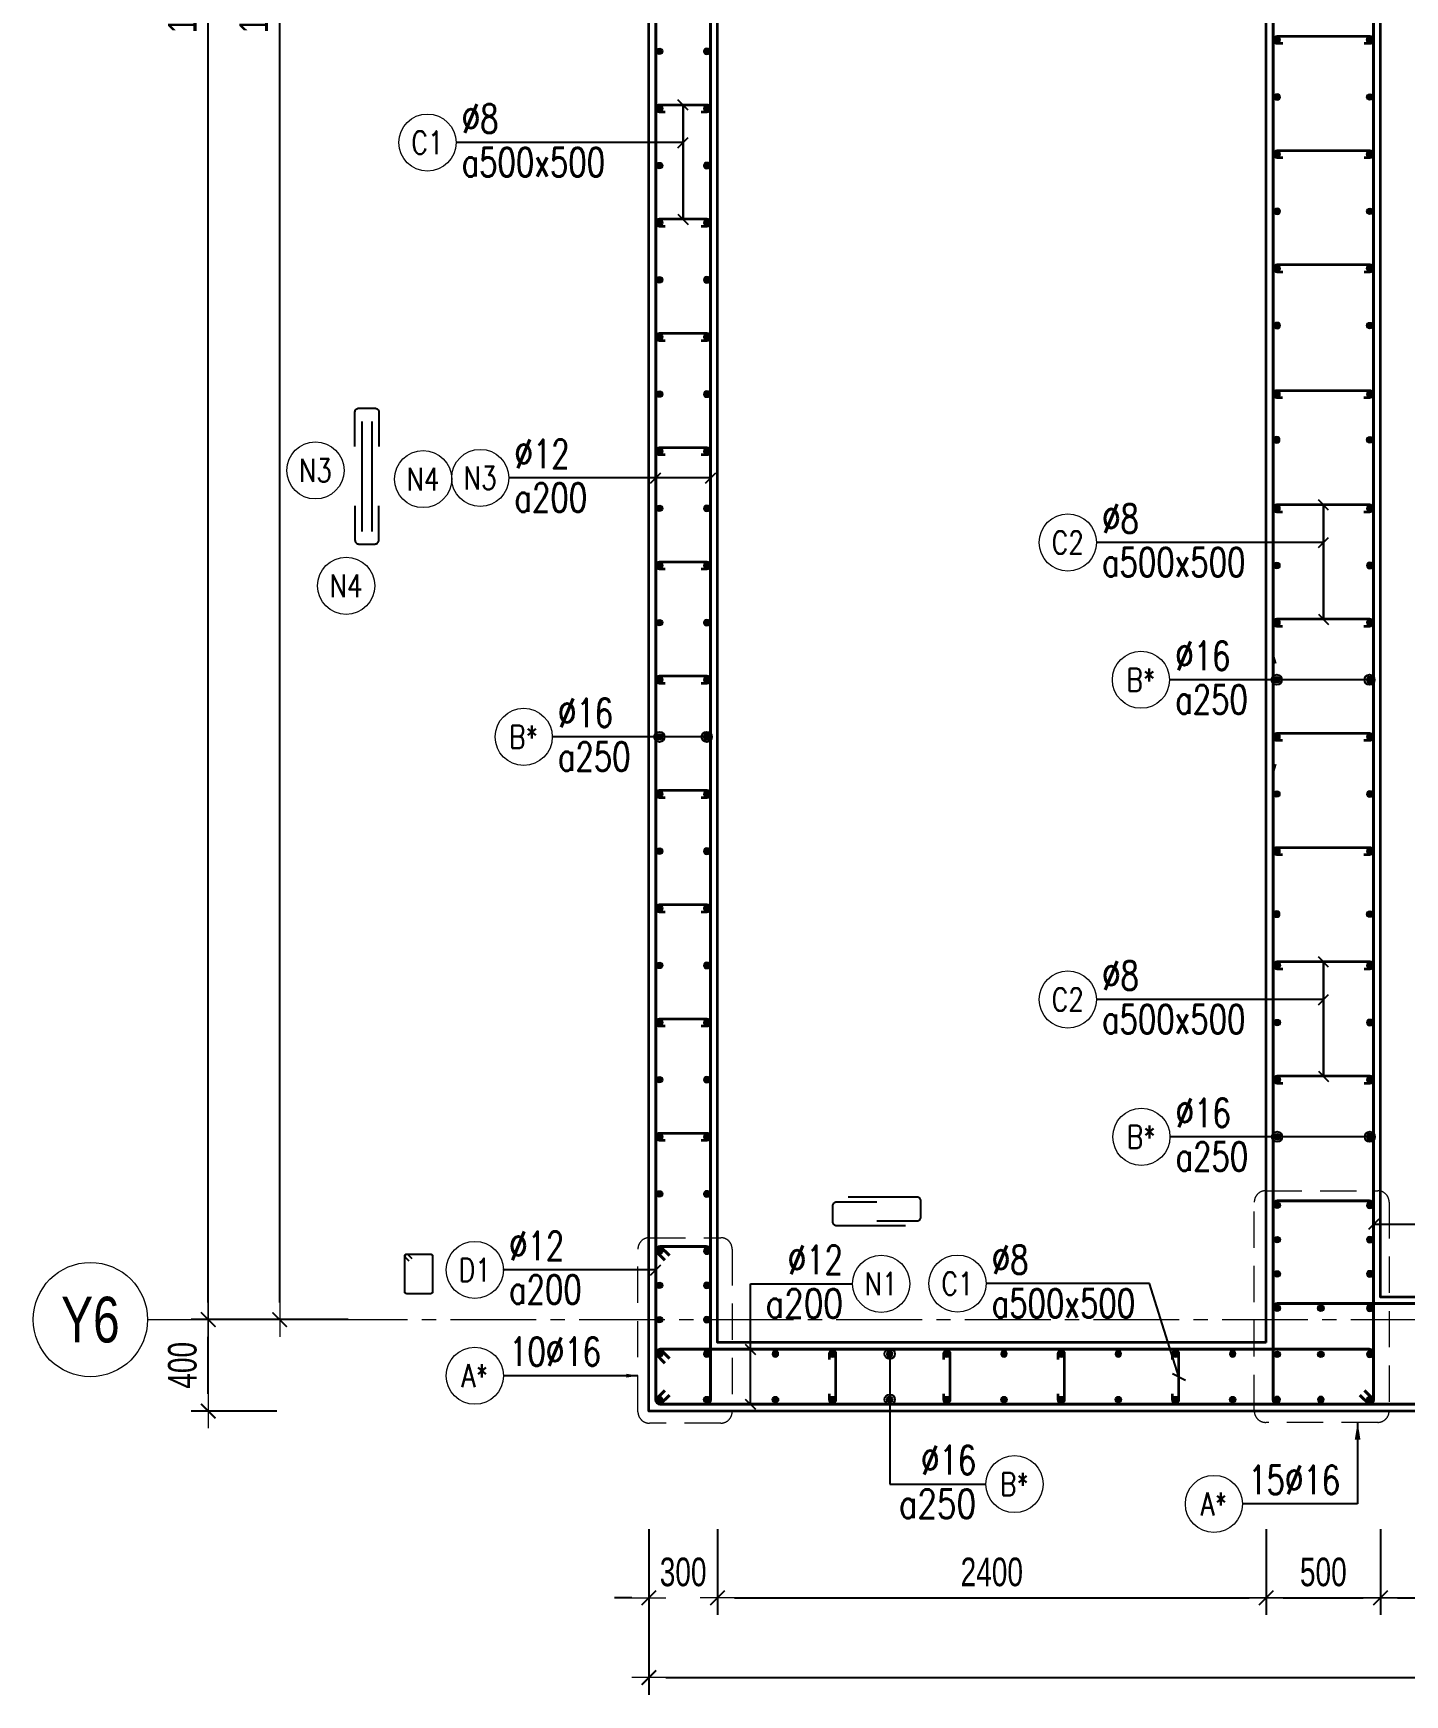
# Model space of a CAD drawing. Header units: millimetres. Extents: x 931337 to 1117500, y 19732 to 157199.
# Drawn here: x 989428 to 995426, y 134820 to 142091 of the extents above; entities that cross this region are included whole.
import ezdxf
from ezdxf.enums import TextEntityAlignment as Align

# ---------------------------------------------------------------- set-up
doc = ezdxf.new("R2010")
doc.units = ezdxf.units.MM
doc.header["$MEASUREMENT"] = 0
for name, pattern in [('HIDDEN', [9.525, 6.35, -3.175]), ('HIDDEN2', [4.7625, 3.175, -1.5875]), ('OF_Grid_1$0$CENTER2', [1.125, 0.75, -0.125, 0.125, -0.125])]:
    doc.linetypes.add(name, pattern=pattern)
doc.layers.get('0').update_dxf_attribs({"lineweight": 20})
doc.layers.get('Defpoints').update_dxf_attribs({"color": 151, "lineweight": 9})
for name, color, linetype in [('Hidden', 9, 'HIDDEN'), ('Leader', 6, 'Continuous'), ('Ligature', 1, 'Continuous')]:
    doc.layers.add(name, color=color, linetype=linetype)
for name, color, linetype, lineweight in [('KC-LEADER', 153, 'Continuous', 18), ('KC-THEP', 6, 'Continuous', 40), ('NDC_S_DIM', 1, 'Continuous', 15), ('NDC_S_HIDDEN', 8, 'HIDDEN2', 13), ('NDC_S_LEADER', 1, 'Continuous', 15), ('NDC_S_REBAR', 4, 'Continuous', 35), ('NDC_S_STIRRUP', 4, 'Continuous', 40), ('NDC_S_VN TEXT', 7, 'Continuous', 20), ('NDC_S_WALL', 6, 'Continuous', 35), ('OF_Grid_1$0$NDC_S_AXIS', 5, 'OF_Grid_1$0$CENTER2', 13), ('OF_Grid_1$0$NDC_S_SYMBOL', 1, 'Continuous', 15), ('OF_Grid_1$0$NDC_S_TEXT SYMBOL', 7, 'Continuous', 20)]:
    doc.layers.add(name, color=color, linetype=linetype, lineweight=lineweight)
doc.styles.add('NDC_ARIAL', font='arial.ttf', dxfattribs={"width": 0.85})
doc.styles.add('NDC_DIM', font='', dxfattribs={"width": 0.75})
doc.styles.add('NDC_EN TXT', font='romans.shx', dxfattribs={"width": 0.8})
doc.styles.add('OF_Grid_1$0$NDC_ANNO', font='', dxfattribs={"width": 0.8})
doc.styles.get('NDC_DIM').set_extended_font_data('Dotum')
doc.styles.get('OF_Grid_1$0$NDC_ANNO').set_extended_font_data('Dotum')
doc.dimstyles.new('NDC_1-50', dxfattribs={"dimscale": 50, "dimtxt": 2.5, "dimasz": 1, "dimexe": 1.5, "dimexo": 0, "dimgap": 0.8, "dimtad": 1, "dimdec": 0, "dimdsep": 46, "dimtxsty": 'NDC_ARIAL', "dimblk": 'DIMMARK', "dimcen": 49999.938995, "dimdle": 1.5, "dimclrd": 1, "dimclre": 1, "dimclrt": 3, "dimadec": 0, "dimazin": 0, "dimtfac": 1, "dimtdec": 0, "dimtix": 1, "dimtmove": 2, "dimatfit": 3, "dimfxl": 1, "dimarcsym": 0})
doc.dimstyles.new('NDC_dim_30', dxfattribs={"dimscale": 30, "dimtxt": 2.5, "dimasz": 1.5, "dimexe": 1.5, "dimexo": 2.5, "dimgap": 1, "dimtad": 1, "dimdec": 0, "dimzin": 0, "dimdsep": 46, "dimtxsty": 'NDC_DIM', "dimblk": 'DIMMARK', "dimcen": 0.09, "dimdle": 1.2, "dimclrd": 1, "dimclre": 1, "dimclrt": 3, "dimadec": 0, "dimazin": 0, "dimtfac": 1, "dimtdec": 0, "dimtix": 1, "dimtofl": 0, "dimtmove": 0, "dimatfit": 3, "dimfxl": 6, "dimfxlon": 1, "dimtolj": 1, "dimtzin": 0, "dimarcsym": 0})
doc.dimstyles.new('NDC_dim_50', dxfattribs={"dimscale": 50, "dimtxt": 2.5, "dimasz": 1.5, "dimexe": 1.5, "dimexo": 2.5, "dimgap": 1, "dimtad": 1, "dimdec": 0, "dimzin": 0, "dimdsep": 46, "dimtxsty": 'NDC_DIM', "dimblk": 'DIMMARK', "dimcen": 0.09, "dimdle": 1.2, "dimclrd": 1, "dimclre": 1, "dimclrt": 3, "dimadec": 0, "dimazin": 0, "dimtfac": 1, "dimtdec": 0, "dimtix": 1, "dimtofl": 0, "dimtmove": 0, "dimatfit": 3, "dimfxl": 6, "dimfxlon": 1, "dimtolj": 1, "dimtzin": 0, "dimarcsym": 0})

# ---------------------------------------------------------------- blocks, each defined once
blk = doc.blocks.new('THEP')
at = {"layer": 'KC-LEADER', "color": 6}
blk.add_circle((0, 0), 14, dxfattribs=at)
at = {"layer": 'KC-THEP'}
for p, q in [((-14, 0), (14, 0)), ((9.9, 9.9), (-9.9, -9.9)), ((-9.9, 9.9), (9.9, -9.9)), ((0, 14), (0, -14))]:
    blk.add_line(p, q, dxfattribs=at)
blk = doc.blocks.new('DIMMARK')
at = {"layer": 'NDC_S_DIM', "color": 1}
blk.add_line((-1.5, 0), (1, 0), dxfattribs=at)
at = {"layer": 'NDC_S_DIM', "color": 2, "const_width": 0.1}
blk.add_lwpolyline([(-0.424, -0.424), (0.424, 0.424)], dxfattribs=at)
blk = doc.blocks.new('*U13')
blk.add_circle((-2.5, 0), 2.5)
at = {"layer": 'NDC_S_VN TEXT', "color": 3, "style": 'NDC_EN TXT', "width": 0.75}
blk.add_attdef('DK1', (0.5, 0.85), '', height=2.5, dxfattribs=at)
at = {"layer": 'NDC_S_VN TEXT', "color": 7, "style": 'NDC_EN TXT', "width": 0.8}
blk.add_attdef('SH2', text='', height=2, dxfattribs=at).set_placement((-2.5, 0), align=Align.MIDDLE)
blk = doc.blocks.new('*U10')
blk.add_circle((2.5, 0), 2.5)
at = {"layer": 'NDC_S_VN TEXT', "color": 3, "style": 'NDC_EN TXT'}
for tag, width, p in [('DK2', 0.75, (-0.85, 0.85)), ('KC2', 0.8, (-0.85, -2.97))]:
    blk.add_attdef(tag, text='', height=2.5, dxfattribs=dict(at, width=width)).set_placement(p, align=Align.RIGHT)
at = {"layer": 'NDC_S_VN TEXT', "color": 7, "style": 'NDC_EN TXT', "width": 0.8}
blk.add_attdef('SH3', text='', height=2, dxfattribs=at).set_placement((2.5, 0), align=Align.MIDDLE)
blk = doc.blocks.new('*D197')
at = {"layer": 'Defpoints', "color": 0, "transparency": 16777216}
for p in [(992420.2, 137073.3), (992120.2, 136773.3), (992420.2, 135244.6)]:
    blk.add_point(p, dxfattribs=at)
at = {"layer": 'NDC_S_DIM', "color": 1, "lineweight": -2, "transparency": 16777216}
for p, q in [((992120.2, 135544.6), (992120.2, 135169.6)), ((992420.2, 135544.6), (992420.2, 135169.6)), ((992045.2, 135244.6), (991970.2, 135244.6)), ((992495.2, 135244.6), (992570.2, 135244.6))]:
    blk.add_line(p, q, dxfattribs=at)
at = {"layer": 'NDC_S_DIM', "color": 1, "lineweight": -2, "transparency": 16777216, "xscale": 75, "yscale": 75, "zscale": 75}
blk.add_blockref('DIMMARK', (992120.2, 135244.6), dxfattribs=at)
at = {"layer": 'NDC_S_DIM', "color": 1, "lineweight": -2, "transparency": 16777216, "xscale": 75, "yscale": 75, "zscale": 75, "rotation": 180}
blk.add_blockref('DIMMARK', (992420.2, 135244.6), dxfattribs=at)
at = {"layer": 'NDC_S_DIM', "color": 3, "transparency": 16777216, "insert": (992270.2, 135357.2), "char_height": 125, "attachment_point": 5, "style": 'NDC_DIM'}
blk.add_mtext('\\A1;300', dxfattribs=at)
blk = doc.blocks.new('*D198')
at = {"layer": 'Defpoints', "color": 0, "transparency": 16777216}
for p in [(992420.2, 137073.3), (994820.2, 137073.3), (994820.2, 135244.6)]:
    blk.add_point(p, dxfattribs=at)
at = {"layer": 'NDC_S_DIM', "color": 1, "lineweight": -2, "transparency": 16777216}
for p, q in [((992420.2, 135544.6), (992420.2, 135169.6)), ((994820.2, 135544.6), (994820.2, 135169.6)), ((992495.2, 135244.6), (994745.2, 135244.6))]:
    blk.add_line(p, q, dxfattribs=at)
at = {"layer": 'NDC_S_DIM', "color": 1, "lineweight": -2, "transparency": 16777216, "xscale": 75, "yscale": 75, "zscale": 75, "rotation": 180}
blk.add_blockref('DIMMARK', (992420.2, 135244.6), dxfattribs=at)
at = {"layer": 'NDC_S_DIM', "color": 1, "lineweight": -2, "transparency": 16777216, "xscale": 75, "yscale": 75, "zscale": 75}
blk.add_blockref('DIMMARK', (994820.2, 135244.6), dxfattribs=at)
at = {"layer": 'NDC_S_DIM', "color": 3, "transparency": 16777216, "insert": (993620.2, 135357.2), "char_height": 125, "attachment_point": 5, "style": 'NDC_DIM'}
blk.add_mtext('\\A1;2400', dxfattribs=at)
blk = doc.blocks.new('*D199')
at = {"layer": 'Defpoints', "color": 0, "transparency": 16777216}
for p in [(995320.2, 137273.3), (994820.2, 137073.3), (995320.2, 135244.6)]:
    blk.add_point(p, dxfattribs=at)
at = {"layer": 'NDC_S_DIM', "color": 1, "lineweight": -2, "transparency": 16777216}
for p, q in [((994820.2, 135544.6), (994820.2, 135169.6)), ((995320.2, 135544.6), (995320.2, 135169.6)), ((994895.2, 135244.6), (995245.2, 135244.6))]:
    blk.add_line(p, q, dxfattribs=at)
at = {"layer": 'NDC_S_DIM', "color": 1, "lineweight": -2, "transparency": 16777216, "xscale": 75, "yscale": 75, "zscale": 75, "rotation": 180}
blk.add_blockref('DIMMARK', (994820.2, 135244.6), dxfattribs=at)
at = {"layer": 'NDC_S_DIM', "color": 1, "lineweight": -2, "transparency": 16777216, "xscale": 75, "yscale": 75, "zscale": 75}
blk.add_blockref('DIMMARK', (995320.2, 135244.6), dxfattribs=at)
at = {"layer": 'NDC_S_DIM', "color": 3, "transparency": 16777216, "insert": (995070.2, 135357.2), "char_height": 125, "attachment_point": 5, "style": 'NDC_DIM'}
blk.add_mtext('\\A1;500', dxfattribs=at)
blk = doc.blocks.new('*D200')
at = {"layer": 'Defpoints', "color": 0, "transparency": 16777216}
for p in [(990505.6, 148062.1), (992749.5, 148062.1), (992858.8, 136462.1)]:
    blk.add_point(p, dxfattribs=at)
at = {"layer": 'NDC_S_DIM', "color": 1, "lineweight": -2, "transparency": 16777216}
for p, q in [((990805.6, 148062.1), (990430.6, 148062.1)), ((990505.6, 136537.1), (990505.6, 147987.1)), ((990805.6, 136462.1), (990430.6, 136462.1))]:
    blk.add_line(p, q, dxfattribs=at)
at = {"layer": 'NDC_S_DIM', "color": 1, "lineweight": -2, "transparency": 16777216, "xscale": 75, "yscale": 75, "zscale": 75}
for p, rotation in [((990505.6, 148062.1), 90), ((990505.6, 136462.1), 270)]:
    blk.add_blockref('DIMMARK', p, dxfattribs=dict(at, rotation=rotation))
at = {"layer": 'NDC_S_DIM', "color": 3, "transparency": 16777216, "insert": (990393, 142262.1), "char_height": 125, "attachment_point": 5, "rotation": 90, "style": 'NDC_DIM'}
blk.add_mtext('\\A1;11600', dxfattribs=at)
blk = doc.blocks.new('*U12')
blk.add_circle((-2.5, 0), 2.5)
at = {"layer": 'NDC_S_VN TEXT', "color": 3, "style": 'NDC_EN TXT', "width": 0.75}
for tag, p in [('DK1', (0.5, 0.85)), ('KC1', (0.5, -2.97))]:
    blk.add_attdef(tag, p, '', height=2.5, dxfattribs=at)
at = {"layer": 'NDC_S_VN TEXT', "color": 7, "style": 'NDC_EN TXT', "width": 0.8}
blk.add_attdef('SH2', text='', height=2, dxfattribs=at).set_placement((-2.5, 0), align=Align.MIDDLE)
blk = doc.blocks.new('A$C72321851')
at = {"layer": 'Ligature'}
for points in [[(-60.9, -129.3), (-60.9, 170.9, -0.414214), (-43.3, 188.5), (25.8, 188.5, -0.414214), (43.4, 170.9), (43.4, -4.3)], [(-39.7, -4.3), (-39.7, -179.5, 0.414214), (-22.1, -197.1), (47, -197.1, 0.414214), (64.6, -179.5), (64.6, 120.7)]]:
    blk.add_lwpolyline(points, format="xyb", dxfattribs=at)
blk = doc.blocks.new('A$C7BC65A55')
at = {"layer": 'Ligature'}
for p, q in [((-15.2, 372, 0), (-15.2, 38.5, 0)), ((15.2, 372, 0), (15.2, 38.5, 0))]:
    blk.add_line(p, q, dxfattribs=at)
for points in [[(-36.2, 296.5), (-36.2, 400.9, -0.414214), (-24, 413.1), (24, 413.1, -0.414214), (36.2, 400.9), (36.2, 296.5)], [(-36.2, 116.5), (-36.2, 12.2, 0.414214), (-24, 0), (24, 0, 0.414214), (36.2, 12.2), (36.2, 116.5)]]:
    blk.add_lwpolyline(points, format="xyb", dxfattribs=at)
blk = doc.blocks.new('*U11')
blk.add_circle((-2.5, 0), 2.5)
at = {"layer": 'NDC_S_VN TEXT', "color": 3, "style": 'NDC_EN TXT', "width": 0.75}
for tag, p in [('DK1', (0.5, 0.85)), ('KC1', (0.5, -2.97))]:
    blk.add_attdef(tag, p, '', height=2.5, dxfattribs=at)
at = {"layer": 'NDC_S_VN TEXT', "color": 7, "style": 'NDC_EN TXT', "width": 0.8}
blk.add_attdef('SH2', text='', height=2, dxfattribs=at).set_placement((-2.5, 0), align=Align.MIDDLE)
blk = doc.blocks.new('*D204')
at = {"layer": 'Defpoints', "color": 0, "transparency": 16777216}
for p in [(1000220.2, 136062.1), (992120.2, 135447.5), (1000220.2, 134895.5)]:
    blk.add_point(p, dxfattribs=at)
at = {"layer": 'NDC_S_DIM', "color": 1, "lineweight": -2, "transparency": 16777216}
for p, q in [((992120.2, 135195.5), (992120.2, 134820.5)), ((1000220.2, 135195.5), (1000220.2, 134820.5)), ((992195.2, 134895.5), (1000145.2, 134895.5))]:
    blk.add_line(p, q, dxfattribs=at)
at = {"layer": 'NDC_S_DIM', "color": 1, "lineweight": -2, "transparency": 16777216, "xscale": 75, "yscale": 75, "zscale": 75, "rotation": 180}
blk.add_blockref('DIMMARK', (992120.2, 134895.5), dxfattribs=at)
at = {"layer": 'NDC_S_DIM', "color": 1, "lineweight": -2, "transparency": 16777216, "xscale": 75, "yscale": 75, "zscale": 75}
blk.add_blockref('DIMMARK', (1000220.2, 134895.5), dxfattribs=at)
at = {"layer": 'NDC_S_DIM', "color": 3, "transparency": 16777216, "insert": (996170.2, 135008.1), "char_height": 125, "attachment_point": 5, "style": 'NDC_DIM'}
blk.add_mtext('\\A1;8100', dxfattribs=at)
blk = doc.blocks.new('*D185')
at = {"layer": 'Defpoints', "color": 0, "ltscale": 200, "transparency": 16777216}
for p in [(995320.2, 137273.3), (998569.4, 136156.1), (998569.4, 135244.6)]:
    blk.add_point(p, dxfattribs=at)
at = {"layer": 'NDC_S_DIM', "color": 1, "lineweight": -2, "ltscale": 200, "transparency": 16777216}
for p, q in [((995320.2, 135544.6), (995320.2, 135169.6)), ((998569.4, 135544.6), (998569.4, 135169.6)), ((995395.2, 135244.6), (998494.4, 135244.6))]:
    blk.add_line(p, q, dxfattribs=at)
at = {"layer": 'NDC_S_DIM', "color": 1, "lineweight": -2, "ltscale": 200, "transparency": 16777216, "xscale": 75, "yscale": 75, "zscale": 75, "rotation": 180}
blk.add_blockref('DIMMARK', (995320.2, 135244.6), dxfattribs=at)
at = {"layer": 'NDC_S_DIM', "color": 1, "lineweight": -2, "ltscale": 200, "transparency": 16777216, "xscale": 75, "yscale": 75, "zscale": 75}
blk.add_blockref('DIMMARK', (998569.4, 135244.6), dxfattribs=at)
at = {"layer": 'NDC_S_DIM', "color": 3, "ltscale": 200, "transparency": 16777216, "insert": (996944.8, 135357.2), "char_height": 125, "attachment_point": 5, "style": 'NDC_DIM'}
blk.add_mtext('\\A1;3249', dxfattribs=at)
blk = doc.blocks.new('*U86')
at = {"layer": 'OF_Grid_1$0$NDC_S_SYMBOL'}
blk.add_line((5, 0), (9, 0), dxfattribs=at)
blk.add_circle((0, 0), 5, dxfattribs=at)
at = {"layer": 'OF_Grid_1$0$NDC_S_TEXT SYMBOL', "color": 7, "style": 'OF_Grid_1$0$NDC_ANNO', "width": 0.8}
blk.add_attdef('GRID', text='', height=4, rotation=270, dxfattribs=at).set_placement((0, 0), align=Align.MIDDLE)
blk = doc.blocks.new('*D178')
at = {"layer": 'Defpoints', "color": 0, "ltscale": 200, "transparency": 16777216}
for p in [(990193, 136462.3), (992234.2, 136462.3), (992202.5, 136062.1)]:
    blk.add_point(p, dxfattribs=at)
at = {"layer": 'NDC_S_DIM', "color": 1, "lineweight": -2, "ltscale": 200, "transparency": 16777216}
for p, q in [((990493, 136462.3), (990118, 136462.3)), ((990193, 136137.1), (990193, 136387.3)), ((990493, 136062.1), (990118, 136062.1))]:
    blk.add_line(p, q, dxfattribs=at)
at = {"layer": 'NDC_S_DIM', "color": 1, "lineweight": -2, "ltscale": 200, "transparency": 16777216, "xscale": 75, "yscale": 75, "zscale": 75}
for p, rotation in [((990193, 136462.3), 90), ((990193, 136062.1), 270)]:
    blk.add_blockref('DIMMARK', p, dxfattribs=dict(at, rotation=rotation))
at = {"layer": 'NDC_S_DIM', "color": 3, "ltscale": 200, "transparency": 16777216, "insert": (990080.4, 136262.2), "char_height": 125, "attachment_point": 5, "rotation": 90, "style": 'NDC_DIM'}
blk.add_mtext('\\A1;400', dxfattribs=at)
blk = doc.blocks.new('*D179')
at = {"layer": 'Defpoints', "color": 0, "ltscale": 200, "transparency": 16777216}
for p in [(990193, 148062.1), (992234.1, 148062.1), (992234.2, 136462.3)]:
    blk.add_point(p, dxfattribs=at)
at = {"layer": 'NDC_S_DIM', "color": 1, "lineweight": -2, "ltscale": 200, "transparency": 16777216}
for p, q in [((990493, 148062.1), (990118, 148062.1)), ((990193, 136537.3), (990193, 147987.1)), ((990493, 136462.3), (990118, 136462.3))]:
    blk.add_line(p, q, dxfattribs=at)
at = {"layer": 'NDC_S_DIM', "color": 1, "lineweight": -2, "ltscale": 200, "transparency": 16777216, "xscale": 75, "yscale": 75, "zscale": 75}
for p, rotation in [((990193, 148062.1), 90), ((990193, 136462.3), 270)]:
    blk.add_blockref('DIMMARK', p, dxfattribs=dict(at, rotation=rotation))
at = {"layer": 'NDC_S_DIM', "color": 3, "ltscale": 200, "transparency": 16777216, "insert": (990080.4, 142262.2), "char_height": 125, "attachment_point": 5, "rotation": 90, "style": 'NDC_DIM'}
blk.add_mtext('\\A1;11600', dxfattribs=at)

msp = doc.modelspace()

# ---------------------------------------------------------------- linework, layer by layer
for centre in [(990661.886, 140178.355), (991132.855, 140140.195), (990796.334, 139673.352)]:
    msp.add_circle(centre, 125)
at = {"layer": 'Ligature'}
msp.add_lwpolyline([(991071.324, 136718.572), (991055.358, 136734.538, -0.66817864), (991061.131, 136748.476), (991165.76, 136748.476, -0.41421356), (991173.925, 136740.311), (991173.925, 136583.203, -0.41421356), (991165.76, 136575.039), (991061.131, 136575.039, -0.41421356), (991052.966, 136583.203), (991052.967, 136740.311, -0.66817864), (991066.905, 136746.084), (991082.871, 136730.119)], format="xyb", dxfattribs=at)
at = {"layer": 'NDC_S_HIDDEN', "ltscale": 50}
for points in [[(994818.101, 137026.058), (995308.109, 137026.058, -0.41421356), (995358.109, 136976.058), (995358.109, 136062.449, -0.41421356), (995308.109, 136012.449), (994818.101, 136012.449, -0.41421356), (994768.101, 136062.449), (994768.101, 136976.058, -0.41421356)], [(992122.376, 136820.651), (992434.636, 136820.651, -0.41421356), (992484.636, 136770.651), (992484.636, 136059.101, -0.41421356), (992434.636, 136009.101), (992122.376, 136009.101, -0.41421356), (992072.376, 136059.101), (992072.376, 136770.651, -0.41421356)]]:
    msp.add_lwpolyline(points, format="xyb", close=True, dxfattribs=at)
at = {"layer": 'NDC_S_REBAR'}
for points in [[(995248.697, 142047.085), (995273.697, 142047.085, 1), (995273.697, 142077.085), (994868.228, 142077.085, 1), (994868.228, 142047.085), (994893.228, 142047.085)], [(992348.697, 141747.085), (992373.697, 141747.085, 1), (992373.697, 141777.085), (992166.673, 141777.085, 1), (992166.673, 141747.085), (992191.673, 141747.085)], [(995248.697, 141547.085), (995273.697, 141547.085, 1), (995273.697, 141577.085), (994868.228, 141577.085, 1), (994868.228, 141547.085), (994893.228, 141547.085)], [(992348.697, 141247.085), (992373.697, 141247.085, 1), (992373.697, 141277.085), (992166.673, 141277.085, 1), (992166.673, 141247.085), (992191.673, 141247.085)], [(995248.697, 141047.085), (995273.697, 141047.085, 1), (995273.697, 141077.085), (994868.228, 141077.085, 1), (994868.228, 141047.085), (994893.228, 141047.085)], [(992348.697, 140747.085), (992373.697, 140747.085, 1), (992373.697, 140777.085), (992166.673, 140777.085, 1), (992166.673, 140747.085), (992191.673, 140747.085)], [(995247.142, 140497.085), (995272.142, 140497.085, 1), (995272.142, 140527.085), (994866.673, 140527.085, 1), (994866.673, 140497.085), (994891.673, 140497.085)], [(992348.697, 140247.085), (992373.697, 140247.085, 1), (992373.697, 140277.085), (992166.673, 140277.085, 1), (992166.673, 140247.085), (992191.673, 140247.085)], [(995247.142, 139997.085), (995272.142, 139997.085, 1), (995272.142, 140027.085), (994866.673, 140027.085, 1), (994866.673, 139997.085), (994891.673, 139997.085)], [(992348.697, 139747.085), (992373.697, 139747.085, 1), (992373.697, 139777.085), (992166.673, 139777.085, 1), (992166.673, 139747.085), (992191.673, 139747.085)], [(995247.142, 139497.085), (995272.142, 139497.085, 1), (995272.142, 139527.085), (994866.673, 139527.085, 1), (994866.673, 139497.085), (994891.673, 139497.085)], [(992348.697, 139247.085), (992373.697, 139247.085, 1), (992373.697, 139277.085), (992166.673, 139277.085, 1), (992166.673, 139247.085), (992191.673, 139247.085)], [(995247.142, 138997.085), (995272.142, 138997.085, 1), (995272.142, 139027.085), (994866.673, 139027.085, 1), (994866.673, 138997.085), (994891.673, 138997.085)], [(992348.697, 138747.085), (992373.697, 138747.085, 1), (992373.697, 138777.085), (992166.673, 138777.085, 1), (992166.673, 138747.085), (992191.673, 138747.085)], [(995247.142, 138497.085), (995272.142, 138497.085, 1), (995272.142, 138527.085), (994866.673, 138527.085, 1), (994866.673, 138497.085), (994891.673, 138497.085)], [(992348.697, 138247.085), (992373.697, 138247.085, 1), (992373.697, 138277.085), (992166.673, 138277.085, 1), (992166.673, 138247.085), (992191.673, 138247.085)], [(995248.697, 137997.085), (995273.697, 137997.085, 1), (995273.697, 138027.085), (994868.228, 138027.085, 1), (994868.228, 137997.085), (994893.228, 137997.085)], [(992348.697, 137747.085), (992373.697, 137747.085, 1), (992373.697, 137777.085), (992166.673, 137777.085, 1), (992166.673, 137747.085), (992191.673, 137747.085)], [(995248.697, 137497.085), (995273.697, 137497.085, 1), (995273.697, 137527.085), (994868.228, 137527.085, 1), (994868.228, 137497.085), (994893.228, 137497.085)], [(992348.697, 137247.085), (992373.697, 137247.085, 1), (992373.697, 137277.085), (992166.673, 137277.085, 1), (992166.673, 137247.085), (992191.673, 137247.085)], [(992908.697, 136137.085), (992908.697, 136112.085, 1), (992938.697, 136112.085), (992938.697, 136312.085, 1), (992908.697, 136312.085), (992908.697, 136287.085)], [(993408.697, 136137.085), (993408.697, 136112.085, 1), (993438.697, 136112.085), (993438.697, 136312.085, 1), (993408.697, 136312.085), (993408.697, 136287.085)], [(993908.697, 136137.085), (993908.697, 136112.085, 1), (993938.697, 136112.085), (993938.697, 136312.085, 1), (993908.697, 136312.085), (993908.697, 136287.085)], [(994408.697, 136137.085), (994408.697, 136112.085, 1), (994438.697, 136112.085), (994438.697, 136312.085, 1), (994408.697, 136312.085), (994408.697, 136287.085)]]:
    msp.add_lwpolyline(points, format="xyb", dxfattribs=at)
at = {"layer": 'NDC_S_STIRRUP'}
for points in [[(992190.185, 136152.085), (992150.185, 136112.085, 0.41421356), (992170.185, 136092.085), (992370.185, 136092.085, 0.41421356), (992390.185, 136112.085), (992390.185, 148412.085, 0.41421356), (992370.185, 148432.085), (992170.185, 148432.085, 0.41421356), (992150.185, 148412.085), (992150.185, 136112.085, 0.41421356), (992170.185, 136092.085), (992210.185, 136132.085)], [(994860.185, 138893.435), (994850.185, 138863.435), (994850.185, 148412.085, -0.41421356), (994870.185, 148432.085), (995270.185, 148432.085, -0.41421356), (995290.185, 148412.085), (995290.185, 145162.76), (995290.185, 145162.76)], [(995290.185, 145662.085), (995290.185, 145662.085), (995290.185, 136112.085, -0.41421356), (995270.185, 136092.085), (994870.185, 136092.085, -0.41421356), (994850.185, 136112.085), (994850.185, 139362.76), (994860.185, 139332.76)], [(995250.185, 136152.085), (995290.185, 136112.085, -0.41421356), (995270.185, 136092.085), (994870.185, 136092.085, -0.41421356), (994850.185, 136112.085), (994850.185, 136961.902, -0.41421356), (994870.185, 136981.902), (995270.185, 136981.902, -0.41421356), (995290.185, 136961.902), (995290.185, 136112.085, -0.41421356), (995270.185, 136092.085), (995230.185, 136132.085)], [(992190.185, 136722.085), (992150.185, 136762.085, -0.41421356), (992170.185, 136782.085), (992370.185, 136782.085, -0.41421356), (992390.185, 136762.085), (992390.185, 136112.085, -0.41421356), (992370.185, 136092.085), (992170.185, 136092.085, -0.41421356), (992150.185, 136112.085), (992150.185, 136762.085, -0.41421356), (992170.185, 136782.085), (992210.185, 136742.085)], [(998879.385, 136492.085), (998919.385, 136532.085, -0.41421356), (998939.385, 136512.085), (998939.385, 136112.085, -0.41421356), (998919.385, 136092.085), (994870.185, 136092.085, -0.41421356), (994850.185, 136112.085), (994850.185, 136512.085, -0.41421356), (994870.185, 136532.085), (998919.385, 136532.085, -0.41421356), (998939.385, 136512.085), (998899.385, 136472.085)], [(992210.185, 136292.085), (992170.185, 136332.085, 0.41421356), (992150.185, 136312.085), (992150.185, 136112.085, 0.41421356), (992170.185, 136092.085), (995270.185, 136092.085, 0.41421356), (995290.185, 136112.085), (995290.185, 136312.085, 0.41435759), (995270.185, 136332.085), (992170.185, 136332.085, 0.41421356), (992150.185, 136312.085), (992190.185, 136272.085)]]:
    msp.add_lwpolyline(points, format="xyb", dxfattribs=at)
at = {"layer": 'NDC_S_WALL'}
for points in [[(1000719.385, 147962.085), (998419.385, 147962.085), (998419.385, 147962.085), (998419.385, 137912.085), (998119.385, 137912.085), (998119.385, 143612.085), (995319.385, 143612.085), (995319.385, 136562.085), (998969.385, 136562.085), (998969.385, 136062.085), (994819.385, 136062.085), (992120.185, 136062.085), (992120.185, 148462.085), (994819.385, 148462.085), (1002271.087, 148462.085)], [(994820.185, 136362.085), (992420.185, 136362.085), (992420.185, 148162.085), (994819.385, 148162.085), (994819.385, 136362.085)]]:
    msp.add_lwpolyline(points, dxfattribs=at)
at = {"layer": 'OF_Grid_1$0$NDC_S_AXIS', "ltscale": 500}
msp.add_line((990127.702, 136462.085), (1008748.29, 136462.085), dxfattribs=at)

# ---------------------------------------------------------------- block references
at = {"layer": 'Hidden', "xscale": 1.44, "yscale": 1.44, "zscale": 1.44}
msp.add_blockref('A$C7BC65A55', (990886.966, 139856.074, 0.03), dxfattribs=at)
at = {"layer": 'KC-THEP', "xscale": -1}
for p, rotation in [((994868.228, 142062.085), 350.3314355636192), ((992373.697, 142012.085), 170.331435563619), ((994868.228, 141812.085), 350.3314355636192), ((992373.697, 141762.085), 170.331435563619), ((994868.228, 141562.085), 350.3314355636192), ((992373.697, 141512.085), 170.331435563619), ((992373.697, 141262.085), 170.331435563619), ((994868.228, 141312.085), 350.3314355636192), ((994868.228, 141062.085), 350.3314355636192), ((992373.697, 141012.085), 170.331435563619), ((992373.697, 140762.085), 170.331435563619), ((994868.228, 140812.085), 350.3314355636192), ((992373.697, 140512.085), 170.331435563619), ((995273.697, 140512.085), 170.331435563619), ((994866.673, 140312.085), 350.3314355636191), ((992373.697, 140262.085), 170.331435563619), ((992373.697, 140012.085), 170.331435563619), ((995273.697, 140012.085), 170.331435563619), ((992373.697, 139762.085), 170.331435563619), ((995273.697, 139762.085), 170.331435563619), ((992373.697, 139512.085), 170.331435563619), ((995273.697, 139512.085), 170.331435563619), ((992373.697, 139262.085), 170.331435563619), ((995273.697, 139262.085), 170.331435563619), ((992373.697, 139012.085), 170.331435563619), ((995273.697, 139012.085), 170.331435563619), ((992373.697, 138762.085), 170.331435563619), ((995273.697, 138762.085), 170.331435563619), ((992373.697, 138512.085), 170.331435563619), ((995273.697, 138512.085), 170.331435563619), ((992373.697, 138262.085), 170.331435563619), ((994866.673, 138236.653), 350.3314355636191), ((992373.697, 138012.085), 170.331435563619), ((995273.697, 138012.085), 170.331435563619), ((992373.697, 137762.085), 170.331435563619), ((995273.697, 137762.085), 170.331435563619), ((992373.697, 137512.085), 170.331435563619), ((995273.697, 137512.085), 170.331435563619), ((992373.697, 137262.085), 170.331435563619), ((995273.697, 137262.085), 170.331435563619), ((992373.697, 137012.085), 170.331435563619), ((995273.697, 136962.085), 170.331435563619), ((992373.697, 136762.085), 170.331435563619), ((995273.697, 136812.085), 170.331435563619), ((992373.697, 136612.085), 170.331435563619), ((995273.697, 136662.085), 170.331435563619), ((992373.697, 136462.085), 170.331435563619), ((995273.697, 136512.085), 170.331435563619), ((992373.697, 136312.085), 170.331435563619), ((992673.697, 136312.085), 170.331435563619), ((992923.697, 136312.085), 170.331435563619), ((993173.697, 136312.085), 170.331435563619), ((993423.697, 136312.085), 170.331435563619), ((993673.697, 136312.085), 170.331435563619), ((993923.697, 136312.085), 170.331435563619), ((994173.697, 136312.085), 170.331435563619), ((994423.697, 136312.085), 170.331435563619), ((994673.697, 136312.085), 170.331435563619), ((995273.697, 136310.381), 170.331435563619), ((992166.673, 136112.085), 350.3314355636191), ((994868.228, 136112.085), 350.3314355636191), ((995059.458, 136112.085), 350.3314355636191)]:
    msp.add_blockref('THEP', p, dxfattribs=dict(at, rotation=rotation))
at = {"layer": 'KC-THEP'}
for p, rotation in [((995273.697, 142062.085), 9.668564436380926), ((992166.673, 142012.085), 189.6685644363809), ((995273.697, 141812.085), 9.668564436380926), ((992166.673, 141762.085), 189.6685644363809), ((995273.697, 141562.085), 9.668564436380926), ((992166.673, 141512.085), 189.6685644363809), ((992166.673, 141262.085), 189.6685644363809), ((995273.697, 141312.085), 9.668564436380926), ((995273.697, 141062.085), 9.668564436380926), ((992166.673, 141012.085), 189.6685644363809), ((992166.673, 140762.085), 189.6685644363809), ((995273.697, 140812.085), 9.668564436380926), ((992166.673, 140512.085), 189.6685644363809), ((994866.673, 140512.085), 189.6685644363809), ((995273.697, 140312.085), 9.668564436380926), ((992166.673, 140262.085), 189.6685644363809), ((992166.673, 140012.085), 189.6685644363809), ((994866.673, 140012.085), 189.6685644363809), ((992166.673, 139762.085), 189.6685644363809), ((994866.673, 139762.085), 189.6685644363809), ((992166.673, 139512.085), 189.6685644363809), ((994866.673, 139512.085), 189.6685644363809), ((992166.673, 139262.085), 189.6685644363809), ((994866.673, 139262.085), 189.6685644363809), ((992166.673, 139012.085), 189.6685644363809), ((994866.673, 139012.085), 189.6685644363809), ((992166.673, 138762.085), 189.6685644363809), ((994866.673, 138762.085), 189.6685644363809), ((992166.673, 138512.085), 189.6685644363809), ((994866.673, 138512.085), 189.6685644363809), ((992166.673, 138262.085), 189.6685644363809), ((995273.697, 138236.653), 9.668564436380926), ((992166.673, 138012.085), 189.6685644363809), ((994868.228, 138012.085), 189.6685644363809), ((992166.673, 137762.085), 189.6685644363809), ((994868.228, 137762.085), 189.6685644363809), ((992166.673, 137512.085), 189.6685644363809), ((994868.228, 137512.085), 189.6685644363809), ((992166.673, 137262.085), 189.6685644363809), ((994868.228, 137262.085), 189.6685644363809), ((992166.673, 137012.085), 189.6685644363809), ((994868.228, 136962.085), 189.6685644363807), ((992166.673, 136762.085), 189.6685644363809), ((994868.228, 136812.085), 189.6685644363809), ((992166.673, 136612.085), 189.6685644363809), ((994868.228, 136662.085), 189.6685644363809), ((992166.673, 136462.085), 189.6685644363809), ((994868.228, 136512.085), 189.6685644363809), ((995059.458, 136512.085), 189.6685644363809), ((992166.673, 136312.085), 189.6685644363809), ((994868.228, 136310.381), 189.6685644363809), ((995059.458, 136310.381), 189.6685644363809), ((992373.697, 136112.085), 9.668564436380926), ((992673.697, 136112.085), 9.668564436380926), ((992923.697, 136112.085), 9.668564436380926), ((993173.697, 136112.085), 9.668564436380926), ((993423.697, 136112.085), 9.668564436380926), ((993673.697, 136112.085), 9.668564436380926), ((993923.697, 136112.085), 9.668564436380926), ((994173.697, 136112.085), 9.668564436380926), ((994423.697, 136112.085), 9.668564436380926), ((994673.697, 136112.085), 9.668564436380926), ((995273.697, 136112.085), 9.668564436380946)]:
    msp.add_blockref('THEP', p, dxfattribs=dict(at, rotation=rotation))
at = {"layer": 'Leader', "rotation": 89.99999999999997}
msp.add_blockref('A$C72321851', (993113.05, 136933.759), dxfattribs=at)
at = {"layer": 'NDC_S_VN TEXT', "xscale": 50, "yscale": 50, "zscale": 50}
for name, p, values in [('*U12', (991276.872, 141612.723), {'SH2': 'C1', 'DK1': '%%c8', 'KC1': 'a500x500'}), ('*U11', (991507.797, 140145.363), {'SH2': 'N3', 'DK1': '%%C12', 'KC1': 'a200'}), ('*U12', (994077.65, 139862.723), {'SH2': 'C2', 'DK1': '%%c8', 'KC1': 'a500x500'}), ('*U11', (994397.726, 139262.085), {'SH2': 'B*', 'DK1': '%%C16', 'KC1': 'a250'}), ('*U11', (991697.726, 139012.085), {'SH2': 'B*', 'DK1': '%%C16', 'KC1': 'a250'}), ('*U12', (994077.65, 137862.723), {'SH2': 'C2', 'DK1': '%%c8', 'KC1': 'a500x500'}), ('*U11', (994399.282, 137262.085), {'SH2': 'B*', 'DK1': '%%C16', 'KC1': 'a250'}), ('*U11', (991484.248, 136679.573), {'SH2': 'D1', 'DK1': '%%C12', 'KC1': 'a200'}), ('*U10', (993011.628, 136618.933), {'SH3': 'N1', 'DK2': '%%C12', 'KC2': 'a200'}), ('*U12', (993595.236, 136619.578), {'SH2': 'C1', 'DK1': '%%c8', 'KC1': 'a500x500'}), ('*U13', (991484.248, 136216.682), {'SH2': 'A*', 'DK1': '10%%C16'}), ('*U10', (993594.309, 135742.372), {'SH3': 'B*', 'DK2': '%%C16', 'KC2': 'a250'}), ('*U13', (994716.773, 135655.544), {'SH2': 'A*', 'DK1': '15%%C16'})]:
    msp.add_blockref(name, p, dxfattribs=at).add_auto_attribs(values)
at = {"layer": 'OF_Grid_1$0$NDC_S_AXIS'}
ref = msp.add_blockref('*U86', (989677.702, 136462.085), dxfattribs=dict(at, xscale=50, yscale=50, zscale=50))
ref.add_attrib('GRID', 'Y6', dxfattribs={"layer": 'OF_Grid_1$0$NDC_S_TEXT SYMBOL', "color": 7, "height": 200, "style": 'OF_Grid_1$0$NDC_ANNO', "width": 0.8}).set_placement((989677.702, 136462.085), align=Align.MIDDLE)

# ---------------------------------------------------------------- texts
at = {"layer": 'NDC_S_VN TEXT', "color": 7, "style": 'NDC_EN TXT', "width": 0.8}
for tag, p in [('N3', (990661.886, 140178.355)), ('N4', (991132.855, 140140.195)), ('N4', (990796.334, 139673.352))]:
    msp.add_attdef(tag, text='3', height=100, dxfattribs=at).set_placement(p, align=Align.MIDDLE)

# ---------------------------------------------------------------- dimensions: what is measured, and where the dimension line sits
at = {"layer": 'NDC_S_DIM', "ltscale": 200}
dim = msp.add_linear_dim(base=(990193.005, 148062.085), p1=(992234.17, 136462.339), p2=(992234.073, 148062.085), angle=90, dimstyle='NDC_dim_50', override={"dimtmove": 1}, dxfattribs=at)
dim.commit()
dim.dimension.update_dxf_attribs({"geometry": '*D179', "text_midpoint": (990080.421, 142262.212)})
at = {"layer": 'NDC_S_DIM'}
dim = msp.add_linear_dim(base=(990505.601, 148062.085), p1=(992858.822, 136462.085), p2=(992749.489, 148062.085), angle=90, dimstyle='NDC_dim_50', override={"dimtmove": 1}, dxfattribs=at)
dim.commit()
dim.dimension.update_dxf_attribs({"geometry": '*D200', "text_midpoint": (990393.016, 142262.085)})
for base, p1, p2, picture, middle in [((995320.185, 135244.623), (994820.185, 137073.321), (995320.185, 137273.321), '*D199', (995070.185, 135357.208)), ((994820.185, 135244.623), (992420.185, 137073.321), (994820.185, 137073.321), '*D198', (993620.185, 135357.208)), ((1000220.185, 134895.473), (992120.185, 135447.473), (1000220.185, 136062.085), '*D204', (996170.185, 135008.058))]:
    dim = msp.add_linear_dim(base=base, p1=p1, p2=p2, dimstyle='NDC_dim_50', override={"dimtmove": 1}, dxfattribs=at)
    dim.commit()
    dim.dimension.update_dxf_attribs({"geometry": picture, "text_midpoint": middle})
at = {"layer": 'NDC_S_DIM', "ltscale": 200}
dim = msp.add_linear_dim(base=(998569.385, 135244.623), p1=(995320.185, 137273.321), p2=(998569.385, 136156.079), dimstyle='NDC_dim_50', override={"dimtmove": 1}, dxfattribs=at)
dim.commit()
dim.dimension.update_dxf_attribs({"geometry": '*D185', "text_midpoint": (996944.785, 135357.208)})
at = {"layer": 'NDC_S_DIM'}
dim = msp.add_linear_dim(base=(992420.185, 135244.623), p1=(992120.185, 136773.321), p2=(992420.185, 137073.321), dimstyle='NDC_dim_50', dxfattribs=at)
dim.commit()
dim.dimension.update_dxf_attribs({"geometry": '*D197', "text_midpoint": (992270.185, 135357.208)})
at = {"layer": 'NDC_S_DIM', "ltscale": 200}
dim = msp.add_linear_dim(base=(990193.005, 136462.339), p1=(992202.477, 136062.085), p2=(992234.17, 136462.339), angle=90, dimstyle='NDC_dim_50', dxfattribs=at)
dim.commit()
dim.dimension.update_dxf_attribs({"geometry": '*D178', "text_midpoint": (990080.421, 136262.212)})

# ---------------------------------------------------------------- leaders
at = {"layer": 'NDC_S_LEADER'}
for points, dimstyle, override in [([(992270.185, 141777.085), (992270.185, 141277.085)], 'NDC_dim_30', {"dimtad": 0, "dimldrblk": 'Oblique'}), ([(992270.185, 141277.085), (992270.185, 141777.085)], 'NDC_dim_30', {"dimtad": 0, "dimldrblk": 'Oblique'}), ([(992270.185, 141612.722), (991276.872, 141612.722)], 'NDC_dim_30', {"dimtad": 0, "dimldrblk": 'Oblique'}), ([(992390.185, 140145.182), (991507.797, 140145.182)], 'NDC_dim_30', {"dimtad": 0, "dimldrblk": 'Oblique'}), ([(992150.185, 140145.182), (991507.797, 140145.182)], 'NDC_dim_30', {"dimtad": 0, "dimldrblk": 'Oblique'}), ([(995070.963, 140027.085), (995070.963, 139527.085)], 'NDC_dim_30', {"dimtad": 0, "dimldrblk": 'Oblique'}), ([(995070.963, 139527.085), (995070.963, 140027.085)], 'NDC_dim_30', {"dimtad": 0, "dimldrblk": 'Oblique'}), ([(995070.963, 139862.722), (994077.65, 139862.722)], 'NDC_dim_30', {"dimtad": 0, "dimldrblk": 'Oblique'}), ([(995272.142, 139262.085), (994397.726, 139262.085)], 'NDC_dim_30', {"dimtad": 0, "dimldrblk": 'Origin'}), ([(994866.673, 139262.085), (994397.726, 139262.085)], 'NDC_dim_30', {"dimtad": 0, "dimldrblk": 'Origin'}), ([(992373.697, 139012.085), (991697.726, 139012.085)], 'NDC_dim_30', {"dimtad": 0, "dimldrblk": 'Origin'}), ([(992166.673, 139012.085), (991697.726, 139012.085)], 'NDC_dim_30', {"dimtad": 0, "dimldrblk": 'Origin'}), ([(995070.963, 138027.085), (995070.963, 137527.085)], 'NDC_dim_30', {"dimtad": 0, "dimldrblk": 'Oblique'}), ([(995070.963, 137527.085), (995070.963, 138027.085)], 'NDC_dim_30', {"dimtad": 0, "dimldrblk": 'Oblique'}), ([(995070.963, 137862.722), (994077.65, 137862.722)], 'NDC_dim_30', {"dimtad": 0, "dimldrblk": 'Oblique'}), ([(995273.697, 137262.085), (994399.282, 137262.085)], 'NDC_dim_30', {"dimtad": 0, "dimldrblk": 'Origin'}), ([(994868.228, 137262.085), (994399.282, 137262.085)], 'NDC_dim_30', {"dimtad": 0, "dimldrblk": 'Origin'}), ([(995290.185, 136879.573), (995836.589, 136879.573)], 'NDC_dim_30', {"dimtad": 0, "dimldrblk": 'Oblique'}), ([(992150.185, 136679.573), (991482.173, 136679.573)], 'NDC_dim_30', {"dimtad": 0, "dimldrblk": 'Oblique'}), ([(992564.193, 136092.085), (992564.193, 136618.752), (993011.628, 136618.752)], 'NDC_dim_30', {"dimgap": 1, "dimtad": 0, "dimldrblk": 'Oblique'}), ([(992564.193, 136332.085), (992564.193, 136618.752), (993011.628, 136618.752)], 'NDC_dim_30', {"dimtad": 0, "dimldrblk": 'Oblique'}), ([(994438.697, 136212.085), (994310.554, 136619.577), (993595.236, 136619.577)], 'NDC_dim_30', {"dimtad": 0, "dimldrblk": 'Oblique'}), ([(993173.697, 136312.085), (993173.697, 135742.191), (993594.309, 135742.191)], 'NDC_dim_30', {"dimgap": 1, "dimtad": 0, "dimldrblk": 'Origin'}), ([(993173.697, 136112.085), (993173.697, 135742.191), (993594.309, 135742.191)], 'NDC_dim_30', {"dimgap": 1, "dimtad": 0, "dimldrblk": 'Origin'}), ([(995220.207, 136012.449), (995220.207, 135655.544), (994716.773, 135655.544)], 'NDC_dim_50', {"dimgap": 1, "dimtad": 0})]:
    msp.add_leader(points, dimstyle=dimstyle, override=override, dxfattribs=at)
msp.add_leader([(992072.376, 136216.682), (991484.248, 136216.682)], dimstyle='NDC_1-50', dxfattribs=at)

doc.saveas('drawing.dxf')
